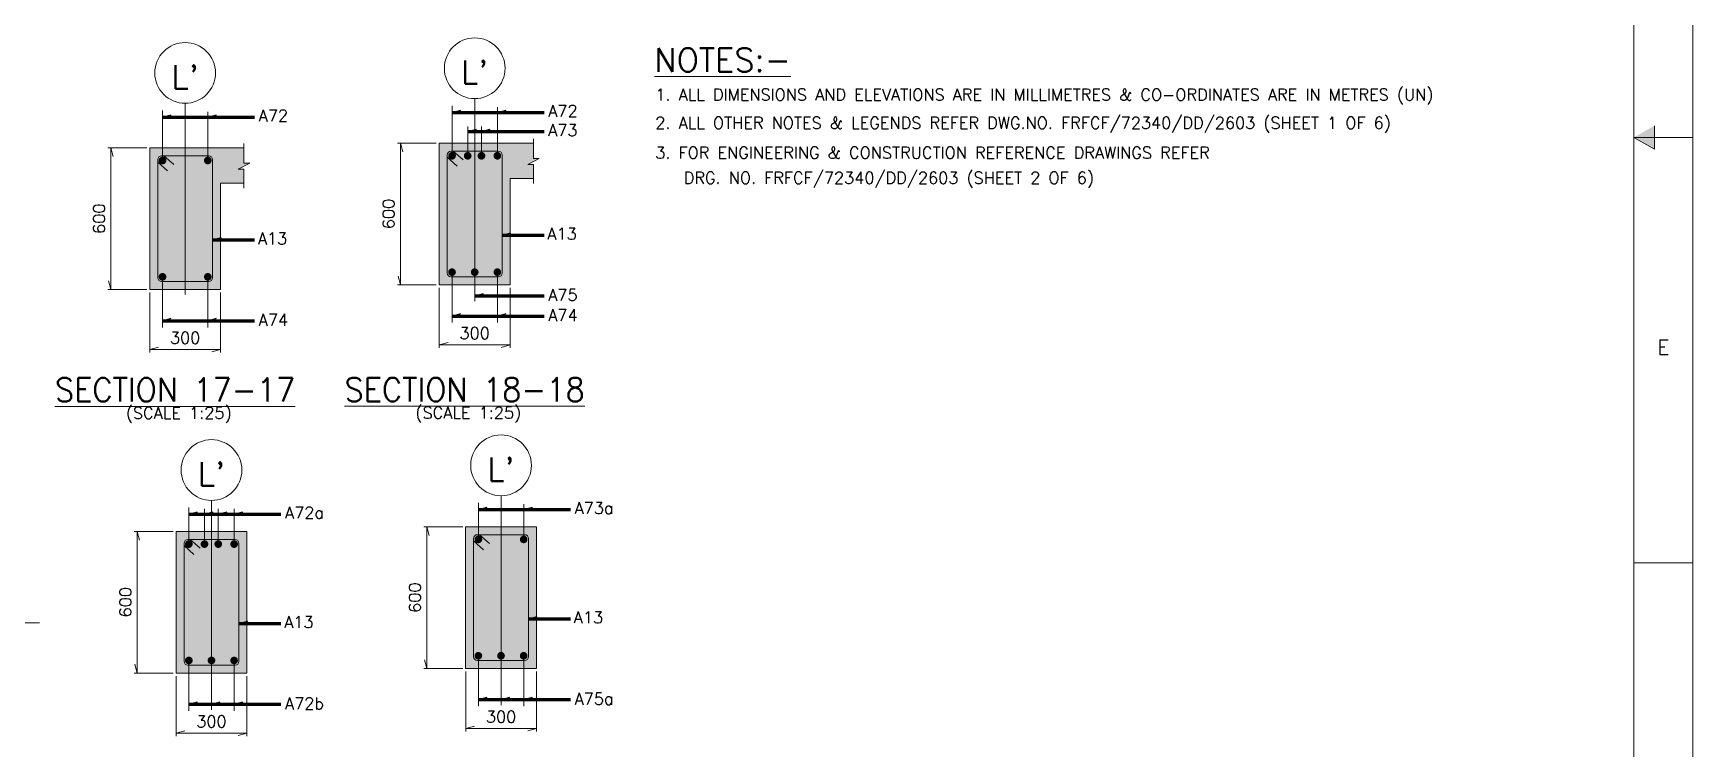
# Model space of a CAD drawing. Extents: x 875770 to 917820, y -160285 to -130585.
# Drawn here: x 903760 to 917820, y -150610 to -144552 of the extents above; entities that cross this region are included whole.
import ezdxf
from ezdxf.enums import TextEntityAlignment as Align
from ezdxf.lldxf.tags import DXFTag

# ---------------------------------------------------------------- set-up
doc = ezdxf.new("R2010")
doc.units = 0
doc.header["$LTSCALE"] = 450
doc.header["$MEASUREMENT"] = 0
doc.header["$PDMODE"] = 34
doc.header["$PDSIZE"] = 75
doc.linetypes.add('0', pattern=[0])
doc.linetypes.add('CENTER2', pattern=[1.125, 0.75, -0.125, 0.125, -0.125])
for name, color, linetype, lineweight in [('CIVIL', 3, 'Continuous', 0), ('CIVIL-GRID_NO_', 6, 'Continuous', 0), ('CIVILSHADE', 25, 'Continuous', 0), ('CVTXT', 3, 'Continuous', 0), ('DIM', 2, 'Continuous', 0), ('GRID', 8, 'CENTER2', 0), ('MULLION', 4, 'Continuous', 0), ('REINFORCEMENT', 6, 'Continuous', 0), ('TEMPLATE', 7, 'Continuous', 0), ('TEXT', 3, 'Continuous', 0)]:
    doc.layers.add(name, color=color, linetype=linetype, lineweight=lineweight)
doc.styles.add('ROMANS', font='romans.shx', dxfattribs={"height": 150})
doc.styles.add('ROMANS_0', font='romans.shx')
doc.styles.get("Standard").update_dxf_attribs({"font": 'romans.shx'})
tags = doc.linetypes.add('ACAD_ISO10W100', pattern=[18.5, 12, -3, 0.5, -3]).pattern_tags.tags
tags[10:11] = [DXFTag(74, 4), DXFTag(75, 0), DXFTag(340, '0'), DXFTag(46, 1.0), DXFTag(50, 0.0), DXFTag(44, 0.0), DXFTag(45, 0.0)]
tags[8:9] = [DXFTag(74, 4), DXFTag(75, 0), DXFTag(340, '0'), DXFTag(46, 1.0), DXFTag(50, 0.0), DXFTag(44, 0.0), DXFTag(45, 0.0)]
tags[6:7] = [DXFTag(74, 4), DXFTag(75, 0), DXFTag(340, '0'), DXFTag(46, 1.0), DXFTag(50, 0.0), DXFTag(44, 0.0), DXFTag(45, 0.0)]
tags[4:5] = [DXFTag(74, 4), DXFTag(75, 0), DXFTag(340, '0'), DXFTag(46, 1.0), DXFTag(50, 0.0), DXFTag(44, 0.0), DXFTag(45, 0.0)]
doc.dimstyles.new('CIVIL', dxfattribs={"dimtxt": 100, "dimasz": 0.31, "dimexe": 25, "dimexo": 25, "dimgap": 50, "dimtad": 1, "dimdec": 0, "dimlfac": 0.5, "dimzin": 0, "dimdsep": 46, "dimtxsty": 'ROMANS_0', "dimblk": 'TICK', "dimcen": 0.06, "dimclrd": 2, "dimclre": 2, "dimclrt": 3, "dimadec": 0, "dimazin": 0, "dimtfac": 1, "dimtdec": 0, "dimtofl": 0, "dimtmove": 0, "dimatfit": 3, "dimldrblk": 'TICK', "dimfxl": 1, "dimtolj": 1, "dimtzin": 0, "dimlwd": -1, "dimlwe": -1, "dimarcsym": 0})

# ---------------------------------------------------------------- blocks, each defined once
blk = doc.blocks.new('*U82')
at = {"layer": 'TEMPLATE'}
blk.add_hatch(color=25, dxfattribs=at).paths.add_polyline_path([(31050, -150), (30788, 0), (31050, 150)])
at = {"layer": 'TEMPLATE', "color": 2, "linetype": '0'}
for p, q in [((31538, -22275), (31538, 22275)), ((30788, -5400), (31538, -5400))]:
    blk.add_line(p, q, dxfattribs=at)
at = {"layer": 'TEMPLATE', "color": 6, "linetype": '0'}
blk.add_line((30788, -21525), (30788, 21525), dxfattribs=at)
at = {"layer": 'TEMPLATE', "color": 25}
for p, q in [((30788, 0), (31538, 0)), ((31050, -150), (30788, 0)), ((31050, -150), (31050, 150)), ((31050, 0), (31538, 0))]:
    blk.add_line(p, q, dxfattribs=at)
at = {"layer": 'TEMPLATE', "color": 4, "linetype": '0', "style": 'ROMANS'}
blk.add_text('E', height=188, dxfattribs=at).set_placement((31162, -2662), align=Align.MIDDLE_CENTER)
blk = doc.blocks.new('TICK')
at = {"color": 2, "ltscale": 0.4}
blk.add_line((-150, 0), (-429, 0), dxfattribs=at)
at = {"color": 3, "linetype": 'ByBlock'}
for p, q in [((0, 0), (-241, -65)), ((-150, 0), (0, 0))]:
    blk.add_line(p, q, dxfattribs=at)
blk = doc.blocks.new('*D207')
at = {"layer": 'DEFPOINTS', "color": 0, "linetype": 'ByBlock', "transparency": 16777216}
for p in [(907200, -146682), (907800, -146682), (907800, -147191)]:
    blk.add_point(p, dxfattribs=at)
at = {"layer": 'DIM', "color": 2, "linetype": 'ByBlock', "transparency": 16777216}
for p, q in [((907200, -146707), (907200, -147216)), ((907800, -146707), (907800, -147216))]:
    blk.add_line(p, q, dxfattribs=at)
at = {"layer": 'DIM', "color": 0, "linetype": 'ByBlock', "transparency": 16777216}
blk.add_line((907201, -147191), (907800, -147191), dxfattribs=at)
at = {"layer": 'DIM', "color": 0, "linetype": 'ByBlock', "transparency": 16777216, "xscale": 0.309999999999969, "yscale": 0.309999999999969, "zscale": 0.309999999999969, "rotation": 180}
blk.add_blockref('TICK', (907200, -147191), dxfattribs=at)
at = {"layer": 'DIM', "color": 0, "linetype": 'ByBlock', "transparency": 16777216, "xscale": 0.309999999999969, "yscale": 0.309999999999969, "zscale": 0.309999999999969}
blk.add_blockref('TICK', (907800, -147191), dxfattribs=at)
at = {"layer": 'DIM', "color": 3, "linetype": 'ByBlock', "transparency": 16777216, "insert": (907500, -147091), "char_height": 100, "attachment_point": 5, "style": 'ROMANS_0'}
blk.add_mtext('\\A1;300', dxfattribs=at)
blk = doc.blocks.new('*D354')
at = {"layer": 'DEFPOINTS', "color": 0, "linetype": 'ByBlock', "transparency": 16777216}
for p in [(906871, -145482), (907200, -145482), (907200, -146682)]:
    blk.add_point(p, dxfattribs=at)
at = {"layer": 'DIM', "color": 2, "linetype": 'ByBlock', "transparency": 16777216}
for p, q in [((907175, -145482), (906846, -145482)), ((907175, -146682), (906846, -146682))]:
    blk.add_line(p, q, dxfattribs=at)
at = {"layer": 'DIM', "color": 0, "linetype": 'ByBlock', "transparency": 16777216}
blk.add_line((906871, -146682), (906871, -145482), dxfattribs=at)
at = {"layer": 'DIM', "color": 0, "linetype": 'ByBlock', "transparency": 16777216, "xscale": 0.309999999999969, "yscale": 0.309999999999969, "zscale": 0.309999999999969}
for p, rotation in [((906871, -145482), 90), ((906871, -146682), 270)]:
    blk.add_blockref('TICK', p, dxfattribs=dict(at, rotation=rotation))
at = {"layer": 'DIM', "color": 3, "linetype": 'ByBlock', "transparency": 16777216, "insert": (906771, -146082), "char_height": 100, "attachment_point": 5, "rotation": 90, "style": 'ROMANS_0'}
blk.add_mtext('\\A1;600', dxfattribs=at)
blk = doc.blocks.new('*D208')
at = {"layer": 'DEFPOINTS', "color": 0, "linetype": 'ByBlock', "transparency": 16777216}
for p in [(904747, -146722), (905347, -146722), (905347, -147230)]:
    blk.add_point(p, dxfattribs=at)
at = {"layer": 'DIM', "color": 2, "linetype": 'ByBlock', "transparency": 16777216}
for p, q in [((904747, -146747), (904747, -147255)), ((905347, -146747), (905347, -147255))]:
    blk.add_line(p, q, dxfattribs=at)
at = {"layer": 'DIM', "color": 0, "linetype": 'ByBlock', "transparency": 16777216}
blk.add_line((904748, -147230), (905347, -147230), dxfattribs=at)
at = {"layer": 'DIM', "color": 0, "linetype": 'ByBlock', "transparency": 16777216, "xscale": 0.309999999999969, "yscale": 0.309999999999969, "zscale": 0.309999999999969, "rotation": 180}
blk.add_blockref('TICK', (904747, -147230), dxfattribs=at)
at = {"layer": 'DIM', "color": 0, "linetype": 'ByBlock', "transparency": 16777216, "xscale": 0.309999999999969, "yscale": 0.309999999999969, "zscale": 0.309999999999969}
blk.add_blockref('TICK', (905347, -147230), dxfattribs=at)
at = {"layer": 'DIM', "color": 3, "linetype": 'ByBlock', "transparency": 16777216, "insert": (905047, -147130), "char_height": 100, "attachment_point": 5, "style": 'ROMANS_0'}
blk.add_mtext('\\A1;300', dxfattribs=at)
blk = doc.blocks.new('*D355')
at = {"layer": 'DEFPOINTS', "color": 0, "linetype": 'ByBlock', "transparency": 16777216}
for p in [(904418, -145522), (904747, -145522), (904747, -146722)]:
    blk.add_point(p, dxfattribs=at)
at = {"layer": 'DIM', "color": 2, "linetype": 'ByBlock', "transparency": 16777216}
for p, q in [((904722, -145522), (904393, -145522)), ((904722, -146722), (904393, -146722))]:
    blk.add_line(p, q, dxfattribs=at)
at = {"layer": 'DIM', "color": 0, "linetype": 'ByBlock', "transparency": 16777216}
blk.add_line((904418, -146721), (904418, -145522), dxfattribs=at)
at = {"layer": 'DIM', "color": 0, "linetype": 'ByBlock', "transparency": 16777216, "xscale": 0.309999999999969, "yscale": 0.309999999999969, "zscale": 0.309999999999969}
for p, rotation in [((904418, -145522), 90), ((904418, -146722), 270)]:
    blk.add_blockref('TICK', p, dxfattribs=dict(at, rotation=rotation))
at = {"layer": 'DIM', "color": 3, "linetype": 'ByBlock', "transparency": 16777216, "insert": (904318, -146122), "char_height": 100, "attachment_point": 5, "rotation": 90, "style": 'ROMANS_0'}
blk.add_mtext('\\A1;600', dxfattribs=at)
blk = doc.blocks.new('*D345')
at = {"layer": 'DEFPOINTS', "color": 0, "linetype": 'ByBlock', "transparency": 16777216}
for p in [(907424, -149930), (908024, -149930), (908024, -150438)]:
    blk.add_point(p, dxfattribs=at)
at = {"layer": 'DIM', "color": 2, "linetype": 'ByBlock', "transparency": 16777216}
for p, q in [((907424, -149955), (907424, -150463)), ((908024, -149955), (908024, -150463))]:
    blk.add_line(p, q, dxfattribs=at)
at = {"layer": 'DIM', "color": 0, "linetype": 'ByBlock', "transparency": 16777216}
blk.add_line((907424, -150438), (908023, -150438), dxfattribs=at)
at = {"layer": 'DIM', "color": 0, "linetype": 'ByBlock', "transparency": 16777216, "xscale": 0.309999999999969, "yscale": 0.309999999999969, "zscale": 0.309999999999969, "rotation": 180}
blk.add_blockref('TICK', (907424, -150438), dxfattribs=at)
at = {"layer": 'DIM', "color": 0, "linetype": 'ByBlock', "transparency": 16777216, "xscale": 0.309999999999969, "yscale": 0.309999999999969, "zscale": 0.309999999999969}
blk.add_blockref('TICK', (908024, -150438), dxfattribs=at)
at = {"layer": 'DIM', "color": 3, "linetype": 'ByBlock', "transparency": 16777216, "insert": (907724, -150338), "char_height": 100, "attachment_point": 5, "style": 'ROMANS_0'}
blk.add_mtext('\\A1;300', dxfattribs=at)
blk = doc.blocks.new('*D357')
at = {"layer": 'DEFPOINTS', "color": 0, "linetype": 'ByBlock', "transparency": 16777216}
for p in [(907094, -148730), (907424, -148730), (907424, -149930)]:
    blk.add_point(p, dxfattribs=at)
at = {"layer": 'DIM', "color": 2, "linetype": 'ByBlock', "transparency": 16777216}
for p, q in [((907399, -148730), (907069, -148730)), ((907399, -149930), (907069, -149930))]:
    blk.add_line(p, q, dxfattribs=at)
at = {"layer": 'DIM', "color": 0, "linetype": 'ByBlock', "transparency": 16777216}
blk.add_line((907094, -149929), (907094, -148730), dxfattribs=at)
at = {"layer": 'DIM', "color": 0, "linetype": 'ByBlock', "transparency": 16777216, "xscale": 0.309999999999969, "yscale": 0.309999999999969, "zscale": 0.309999999999969}
for p, rotation in [((907094, -148730), 90), ((907094, -149930), 270)]:
    blk.add_blockref('TICK', p, dxfattribs=dict(at, rotation=rotation))
at = {"layer": 'DIM', "color": 3, "linetype": 'ByBlock', "transparency": 16777216, "insert": (906994, -149330), "char_height": 100, "attachment_point": 5, "rotation": 90, "style": 'ROMANS_0'}
blk.add_mtext('\\A1;600', dxfattribs=at)
blk = doc.blocks.new('*D346')
at = {"layer": 'DEFPOINTS', "color": 0, "linetype": 'ByBlock', "transparency": 16777216}
for p in [(904970, -149969), (905570, -149969), (905570, -150478)]:
    blk.add_point(p, dxfattribs=at)
at = {"layer": 'DIM', "color": 2, "linetype": 'ByBlock', "transparency": 16777216}
for p, q in [((904970, -149994), (904970, -150503)), ((905570, -149994), (905570, -150503))]:
    blk.add_line(p, q, dxfattribs=at)
at = {"layer": 'DIM', "color": 0, "linetype": 'ByBlock', "transparency": 16777216}
blk.add_line((904971, -150478), (905570, -150478), dxfattribs=at)
at = {"layer": 'DIM', "color": 0, "linetype": 'ByBlock', "transparency": 16777216, "xscale": 0.309999999999969, "yscale": 0.309999999999969, "zscale": 0.309999999999969, "rotation": 180}
blk.add_blockref('TICK', (904970, -150478), dxfattribs=at)
at = {"layer": 'DIM', "color": 0, "linetype": 'ByBlock', "transparency": 16777216, "xscale": 0.309999999999969, "yscale": 0.309999999999969, "zscale": 0.309999999999969}
blk.add_blockref('TICK', (905570, -150478), dxfattribs=at)
at = {"layer": 'DIM', "color": 3, "linetype": 'ByBlock', "transparency": 16777216, "insert": (905270, -150378), "char_height": 100, "attachment_point": 5, "style": 'ROMANS_0'}
blk.add_mtext('\\A1;300', dxfattribs=at)
blk = doc.blocks.new('*D356')
at = {"layer": 'DEFPOINTS', "color": 0, "linetype": 'ByBlock', "transparency": 16777216}
for p in [(904641, -148769), (904970, -148769), (904970, -149969)]:
    blk.add_point(p, dxfattribs=at)
at = {"layer": 'DIM', "color": 2, "linetype": 'ByBlock', "transparency": 16777216}
for p, q in [((904945, -148769), (904616, -148769)), ((904945, -149969), (904616, -149969))]:
    blk.add_line(p, q, dxfattribs=at)
at = {"layer": 'DIM', "color": 0, "linetype": 'ByBlock', "transparency": 16777216}
blk.add_line((904641, -149969), (904641, -148770), dxfattribs=at)
at = {"layer": 'DIM', "color": 0, "linetype": 'ByBlock', "transparency": 16777216, "xscale": 0.309999999999969, "yscale": 0.309999999999969, "zscale": 0.309999999999969}
for p, rotation in [((904641, -148769), 90), ((904641, -149969), 270)]:
    blk.add_blockref('TICK', p, dxfattribs=dict(at, rotation=rotation))
at = {"layer": 'DIM', "color": 3, "linetype": 'ByBlock', "transparency": 16777216, "insert": (904541, -149369), "char_height": 100, "attachment_point": 5, "rotation": 90, "style": 'ROMANS_0'}
blk.add_mtext('\\A1;600', dxfattribs=at)

msp = doc.modelspace()

# ---------------------------------------------------------------- hatches: boundary and pattern name
at = {"layer": 'CIVILSHADE', "ltscale": 0.2}
for points in [[(907200.4, -146681.99), (907200.4, -145481.99), (907998.8, -145481.99), (907998.8, -145611.94), (908047.45, -145611.94), (907950.15, -145662.23), (907998.8, -145662.23), (907998.8, -145781.99), (907800.4, -145781.99), (907800.4, -146681.99)], [(904747.37, -146721.64), (904747.37, -145521.64), (905545.77, -145521.64), (905545.77, -145651.58), (905594.42, -145651.58), (905497.11, -145701.87), (905545.77, -145701.87), (905545.77, -145821.64), (905347.37, -145821.64), (905347.37, -146721.64)], [(907423.51, -149929.61), (907423.51, -148729.61), (908023.51, -148729.61), (908023.51, -148859.55), (908023.51, -148909.84), (908023.51, -149029.61), (908023.51, -149929.61)], [(904970.48, -149969.25), (904970.48, -148769.25), (905570.48, -148769.25), (905570.48, -148899.2), (905570.48, -148949.49), (905570.48, -149069.25), (905570.48, -149969.25)]]:
    msp.add_hatch(color=25, dxfattribs=at).paths.add_polyline_path(points)

# ---------------------------------------------------------------- linework, layer by layer
at = {"layer": 'CIVIL', "color": 3, "linetype": 'ByBlock'}
for p, q in [((907200.4, -145481.99), (907800.4, -145481.99)), ((907200.4, -145481.99), (907998.8, -145481.99)), ((907200.4, -145481.99), (907998.8, -145481.99)), ((904747.37, -145521.64), (905347.37, -145521.64)), ((904747.37, -145521.64), (905545.77, -145521.64)), ((904747.37, -145521.64), (905545.77, -145521.64)), ((907800.4, -145781.99), (907998.8, -145781.99)), ((905347.37, -145821.64), (905545.77, -145821.64)), ((907423.51, -148729.61), (908023.51, -148729.61)), ((907423.51, -148729.61), (908023.51, -148729.61)), ((904970.48, -148769.25), (905570.48, -148769.25)), ((904970.48, -148769.25), (905570.48, -148769.25))]:
    msp.add_line(p, q, dxfattribs=at)
at = {"layer": 'CIVIL', "color": 2, "ltscale": 0.25, "flags": 128}
for points in [[(905545.77, -145862.99), (905545.77, -145701.87), (905497.11, -145701.87), (905594.42, -145651.58), (905545.77, -145651.58), (905545.77, -145484.76)], [(907998.8, -145823.35), (907998.8, -145662.23), (907950.15, -145662.23), (908047.45, -145611.94), (907998.8, -145611.94), (907998.8, -145445.11)]]:
    msp.add_lwpolyline(points, dxfattribs=at)
at = {"layer": 'CIVIL', "color": 3, "linetype": 'ByBlock', "flags": 128}
for points in [[(907200.4, -145481.99), (907200.4, -146681.99), (907800.4, -146681.99), (907800.4, -145781.99)], [(907200.4, -145481.99), (907200.4, -145481.99)], [(904747.37, -145521.64), (904747.37, -146721.64), (905347.37, -146721.64), (905347.37, -145821.64)], [(904747.37, -145521.64), (904747.37, -145521.64)], [(907423.51, -148729.61), (907423.51, -149929.61), (908023.51, -149929.61), (908023.51, -148729.61)], [(907423.51, -148729.61), (907423.51, -148729.61)], [(904970.48, -148769.25), (904970.48, -149969.25), (905570.48, -149969.25), (905570.48, -148769.25)], [(904970.48, -148769.25), (904970.48, -148769.25)]]:
    msp.add_lwpolyline(points, dxfattribs=at)
at = {"layer": 'CIVIL', "color": 2, "ltscale": 0.333333, "flags": 128}
msp.add_lwpolyline([(903812.91, -149544.07), (903364.99, -149544.07), (903364.99, -149620.13), (903297.94, -149490.38), (903297.94, -149544.07), (902771.3, -149544.07)], dxfattribs=at)
at = {"layer": 'CIVIL-GRID_NO_', "color": 6, "ltscale": 0.714288}
for centre in [(905047.37, -144887.91), (907500.4, -144848.26), (905270.48, -148249.59), (907723.51, -148209.95)]:
    msp.add_circle(centre, 257.14, dxfattribs=at)
at = {"layer": 'DIM', "ltscale": 0.5}
for p, q in [((904855.5, -145629.09), (904855.5, -145205.22)), ((905239.23, -145629.09), (905239.23, -145216.96)), ((907308.54, -145589.44), (907308.54, -145165.58)), ((907692.27, -145589.44), (907692.27, -145177.31)), ((907441.23, -145589.44), (907441.23, -145340.12)), ((907557.9, -145589.44), (907557.9, -145340.12)), ((904855.5, -146614.18), (904855.5, -147041.77)), ((905239.23, -146614.18), (905239.23, -147041.77)), ((907308.54, -146574.54), (907308.54, -147002.13)), ((907500.4, -146574.54), (907500.4, -146820.54)), ((907692.27, -146574.54), (907692.27, -147002.13)), ((905078.61, -148876.71), (905078.61, -148566.91)), ((905211.3, -148876.71), (905211.3, -148578.65)), ((905327.97, -148876.71), (905327.97, -148578.65)), ((905462.34, -148876.71), (905462.34, -148578.65)), ((907531.64, -148837.06), (907531.64, -148527.27)), ((907915.37, -148837.06), (907915.37, -148539)), ((905078.61, -149861.8), (905078.61, -150289.39)), ((905270.48, -149861.8), (905270.48, -150279.09)), ((905462.34, -149861.8), (905462.34, -150289.39)), ((907531.64, -149822.15), (907531.64, -150249.74)), ((907723.51, -149822.15), (907723.51, -150239.45)), ((907915.37, -149822.15), (907915.37, -150249.74))]:
    msp.add_line(p, q, dxfattribs=at)
at = {"layer": 'GRID', "color": 8, "linetype": 'ACAD_ISO10W100', "ltscale": 0.05}
for p, q in [((905047.37, -145145.05), (905047.37, -146764.42)), ((907500.4, -145105.4), (907500.4, -146724.77)), ((907723.51, -148467.09), (907723.51, -150143.68)), ((905270.48, -148506.74), (905270.48, -150012.03))]:
    msp.add_line(p, q, dxfattribs=at)
at = {"layer": 'REINFORCEMENT', "ltscale": 0.125}
for p, q in [((904814.87, -145642.03), (904899.17, -145716.14)), ((904866.11, -145589.14), (904950.85, -145663.64)), ((907267.9, -145602.39), (907352.2, -145676.5)), ((907319.14, -145549.49), (907403.89, -145623.99)), ((905037.98, -148889.65), (905122.28, -148963.76)), ((905089.21, -148836.75), (905173.96, -148911.25)), ((907491.01, -148850), (907575.31, -148924.11)), ((907542.25, -148797.11), (907626.99, -148871.6))]:
    msp.add_line(p, q, dxfattribs=at)
at = {"layer": 'REINFORCEMENT', "linetype": 'ByBlock', "flags": 128}
for points in [[(904847.37, -146654.14), (905247.37, -146654.14, 0.41421356), (905279.87, -146621.64), (905279.87, -145621.64, 0.41421356), (905247.37, -145589.14), (904847.37, -145589.14, 0.41421356), (904814.87, -145621.64), (904814.87, -146621.64, 0.41421356), (904847.37, -146654.14)], [(907300.4, -146614.49), (907700.4, -146614.49, 0.41421356), (907732.9, -146581.99), (907732.9, -145581.99, 0.41421356), (907700.4, -145549.49), (907300.4, -145549.49, 0.41421356), (907267.9, -145581.99), (907267.9, -146581.99, 0.41421356), (907300.4, -146614.49)], [(905070.48, -149901.75), (905470.48, -149901.75, 0.41421356), (905502.98, -149869.25), (905502.98, -148869.25, 0.41421356), (905470.48, -148836.75), (905070.48, -148836.75, 0.41421356), (905037.98, -148869.25), (905037.98, -149869.25, 0.41421356), (905070.48, -149901.75)], [(907523.51, -149862.11), (907923.51, -149862.11, 0.41421356), (907956.01, -149829.61), (907956.01, -148829.61, 0.41421356), (907923.51, -148797.11), (907523.51, -148797.11, 0.41421356), (907491.01, -148829.61), (907491.01, -149829.61, 0.41421356), (907523.51, -149862.11)]]:
    msp.add_lwpolyline(points, format="xyb", close=True, dxfattribs=at)
at = {"layer": 'REINFORCEMENT', "ltscale": 0.1125, "flags": 128}
for points in [[(904839.31, -145629.09, 32.39, 32.39, 1), (904871.7, -145629.09, 32.39, 32.39, 1), (904839.31, -145629.09, 0, 0, 0)], [(905255.43, -145629.09, 32.39, 32.39, -1), (905223.04, -145629.09, 32.39, 32.39, -1), (905255.43, -145629.09, 0, 0, 0)], [(907292.34, -145589.44, 32.39, 32.39, 1), (907324.73, -145589.44, 32.39, 32.39, 1), (907292.34, -145589.44, 0, 0, 0)], [(907574.1, -145589.44, 32.39, 32.39, -1), (907541.7, -145589.44, 32.39, 32.39, -1), (907574.1, -145589.44, 0, 0, 0)], [(907708.46, -145589.44, 32.39, 32.39, -1), (907676.07, -145589.44, 32.39, 32.39, -1), (907708.46, -145589.44, 0, 0, 0)], [(904839.31, -146614.18, 32.39, 32.39, -1), (904871.7, -146614.18, 32.39, 32.39, -1), (904839.31, -146614.18, 0, 0, 0)], [(905255.43, -146614.18, 32.39, 32.39, 1), (905223.04, -146614.18, 32.39, 32.39, 1), (905255.43, -146614.18, 0, 0, 0)], [(907292.34, -146574.54, 32.39, 32.39, -1), (907324.73, -146574.54, 32.39, 32.39, -1), (907292.34, -146574.54, 0, 0, 0)], [(907516.6, -146574.54, 32.39, 32.39, 1), (907484.21, -146574.54, 32.39, 32.39, 1), (907516.6, -146574.54, 0, 0, 0)], [(907708.46, -146574.54, 32.39, 32.39, 1), (907676.07, -146574.54, 32.39, 32.39, 1), (907708.46, -146574.54, 0, 0, 0)], [(905227.5, -148876.71, 32.39, 32.39, -1), (905195.1, -148876.71, 32.39, 32.39, -1), (905227.5, -148876.71, 0, 0, 0)], [(905344.17, -148876.71, 32.39, 32.39, -1), (905311.78, -148876.71, 32.39, 32.39, -1), (905344.17, -148876.71, 0, 0, 0)], [(905286.67, -149861.8, 32.39, 32.39, 1), (905254.28, -149861.8, 32.39, 32.39, 1), (905286.67, -149861.8, 0, 0, 0)], [(907739.7, -149822.15, 32.39, 32.39, 1), (907707.31, -149822.15, 32.39, 32.39, 1), (907739.7, -149822.15, 0, 0, 0)]]:
    msp.add_lwpolyline(points, format="xyseb", dxfattribs=at)
at = {"layer": 'REINFORCEMENT', "ltscale": 0.1125, "const_width": 32.39, "flags": 128}
for points in [[(907457.42, -145589.44, -1), (907425.03, -145589.44, -1), (907457.42, -145589.44)], [(905062.41, -148876.71, 1), (905094.81, -148876.71, 1), (905062.41, -148876.71)], [(905478.54, -148876.71, -1), (905446.14, -148876.71, -1), (905478.54, -148876.71)], [(907515.45, -148837.06, 1), (907547.84, -148837.06, 1), (907515.45, -148837.06)], [(907931.57, -148837.06, -1), (907899.18, -148837.06, -1), (907931.57, -148837.06)], [(905062.41, -149861.8, -1), (905094.81, -149861.8, -1), (905062.41, -149861.8)], [(905478.54, -149861.8, 1), (905446.14, -149861.8, 1), (905478.54, -149861.8)], [(907515.45, -149822.15, -1), (907547.84, -149822.15, -1), (907515.45, -149822.15)], [(907931.57, -149822.15, 1), (907899.18, -149822.15, 1), (907931.57, -149822.15)]]:
    msp.add_lwpolyline(points, format="xyb", dxfattribs=at)

# ---------------------------------------------------------------- block references
at = {"layer": 'DIM', "ltscale": 0.666667, "xscale": 0.6666666666666, "yscale": 0.6666666666666, "zscale": 0.6666666666666}
msp.add_blockref('*U82', (896795.06, -145434.56, 25), dxfattribs=at)

# ---------------------------------------------------------------- texts
at = {"layer": 'CIVIL', "linetype": 'Continuous', "style": 'ROMANS'}
for s, p in [('1. ALL DIMENSIONS AND ELEVATIONS ARE IN MILLIMETRES & CO-ORDINATES ARE IN METRES (UN)', (909030.42, -145121.34)), ('2. ALL OTHER NOTES & LEGENDS REFER DWG.NO. FRFCF/72340/DD/2603 (SHEET 1 OF 6)', (909030.42, -145360.9)), ('3. FOR ENGINEERING & CONSTRUCTION REFERENCE DRAWINGS REFER ', (909030.42, -145612.96)), ('DRG. NO. FRFCF/72340/DD/2603 (SHEET 2 OF 6)', (909271.31, -145826.43))]:
    msp.add_text(s, height=100, dxfattribs=at).set_placement(p)
at = {"layer": 'CIVIL-GRID_NO_', "color": 6, "char_height": 200, "attachment_point": 5, "line_spacing_factor": 0.6}
for insert in [(907500.4, -144881.59), (905047.37, -144921.24), (905270.48, -148282.93), (907723.51, -148243.28)]:
    msp.add_mtext("L'", dxfattribs=dict(at, insert=insert))
at = {"layer": 'CVTXT', "color": 6, "insert": (909022.86, -144877.61), "char_height": 200, "attachment_point": 7, "line_spacing_factor": 0.6, "style": 'ROMANS'}
msp.add_mtext('\\LNOTES:-', dxfattribs=at)
at = {"layer": 'MULLION', "color": 3}
for s, p in [('A72', (905670.62, -145299.65)), ('A72', (908123.65, -145260)), ('A73', (908122.65, -145422.81)), ('A13', (908116.24, -146299.38)), ('A13', (905663.21, -146339.03)), ('A75', (908123.65, -146817.19)), ('A74', (908123.65, -146988.49)), ('A74', (905670.62, -147028.14)), ('A72a', (905893.72, -148661.34)), ('A73a', (908346.76, -148621.69)), ('A13', (908339.35, -149547)), ('A13', (905886.31, -149586.64)), ('A75a', (908346.76, -150236.1)), ('A72b', (905893.72, -150275.75))]:
    msp.add_text(s, height=100, dxfattribs=at).set_placement(p)
at = {"layer": 'MULLION', "color": 3, "char_height": 100, "attachment_point": 7, "line_spacing_factor": 0.8}
for insert in [(904545.07, -147850.05), (906998.1, -147847.96)]:
    msp.add_mtext('(SCALE 1:25)', dxfattribs=dict(at, insert=insert))
at = {"layer": 'TEXT', "color": 6, "char_height": 199.9995, "attachment_point": 7, "line_spacing_factor": 0.600002, "style": 'ROMANS'}
for s, insert in [('\\H1x;\\W0.950002;\\LSECTION 17-17', (903944.32, -147670.57)), ('\\H1x;\\W0.950002;\\LSECTION 18-18', (906397.36, -147668.48))]:
    msp.add_mtext(s, dxfattribs=dict(at, insert=insert))

# ---------------------------------------------------------------- dimensions: what is measured, and where the dimension line sits
at = {"layer": 'DIM', "linetype": 'ByBlock'}
for base, p1, p2, picture, middle in [((906870.94, -145481.99), (907200.4, -146681.99), (907200.4, -145481.99), '*D354', (906770.94, -146081.99)), ((904417.9, -145521.64), (904747.37, -146721.64), (904747.37, -145521.64), '*D355', (904317.9, -146121.64)), ((907094.04, -148729.61), (907423.51, -149929.61), (907423.51, -148729.61), '*D357', (906994.04, -149329.61)), ((904641.01, -148769.25), (904970.48, -149969.25), (904970.48, -148769.25), '*D356', (904541.01, -149369.25))]:
    dim = msp.add_linear_dim(base=base, p1=p1, p2=p2, angle=90, dimstyle='CIVIL', override={"dimtxt": 100, "dimasz": 0.31, "dimexe": 25, "dimexo": 25, "dimgap": 50, "dimlfac": 0.5, "dimtxsty": 'ROMANS_0', "dimcen": 0.06, "dimclrd": 0, "dimlwe": 65535}, dxfattribs=at)
    dim.commit()
    dim.dimension.update_dxf_attribs({"geometry": picture, "text_midpoint": middle})
for base, p1, p2, picture, middle in [((905347.37, -147230.46), (904747.37, -146721.64), (905347.37, -146721.64), '*D208', (905047.37, -147130.46)), ((907800.4, -147190.82), (907200.4, -146681.99), (907800.4, -146681.99), '*D207', (907500.4, -147090.82)), ((905570.48, -150478.08), (904970.48, -149969.25), (905570.48, -149969.25), '*D346', (905270.48, -150378.08)), ((908023.51, -150438.43), (907423.51, -149929.61), (908023.51, -149929.61), '*D345', (907723.51, -150338.43))]:
    dim = msp.add_linear_dim(base=base, p1=p1, p2=p2, dimstyle='CIVIL', override={"dimtxt": 100, "dimasz": 0.31, "dimexe": 25, "dimexo": 25, "dimgap": 50, "dimlfac": 0.5, "dimtxsty": 'ROMANS_0', "dimcen": 0.06, "dimclrd": 0, "dimlwe": 65535}, dxfattribs=at)
    dim.commit()
    dim.dimension.update_dxf_attribs({"geometry": picture, "text_midpoint": middle})

# ---------------------------------------------------------------- leaders
for points in [[(907308.54, -145221.91), (908088.53, -145221.91)], [(907692.27, -145221.91), (908088.53, -145221.91)], [(904855.5, -145261.55), (905635.49, -145261.55)], [(905239.23, -145261.55), (905635.49, -145261.55)], [(907441.23, -145384.71), (907973.43, -145384.71)], [(907557.9, -145384.71), (908088.53, -145384.71)], [(905279.87, -146301.33), (905635.49, -146301.33)], [(907732.9, -146261.68), (908088.53, -146261.68)], [(907500.4, -146774.5), (908088.53, -146774.5)], [(907308.54, -146945.8), (908088.53, -146945.8)], [(907692.27, -146945.8), (908088.53, -146945.8)], [(904855.5, -146985.44), (905635.49, -146985.44)], [(905239.23, -146985.44), (905635.49, -146985.44)], [(905078.61, -148623.24), (905858.6, -148623.24)], [(905211.3, -148623.24), (905743.51, -148623.24)], [(905327.97, -148623.24), (905858.6, -148623.24)], [(905462.34, -148623.24), (905858.6, -148623.24)], [(907531.64, -148583.6), (908311.63, -148583.6)], [(907915.37, -148583.6), (908311.63, -148583.6)], [(905502.98, -149548.94), (905858.6, -149548.94)], [(907956.01, -149509.3), (908311.63, -149509.3)], [(905078.61, -150233.06), (905858.6, -150233.06)], [(905270.48, -150233.06), (905858.6, -150233.06)], [(905462.34, -150233.06), (905858.6, -150233.06)], [(907531.64, -150193.41), (908311.63, -150193.41)], [(907723.51, -150193.41), (908311.63, -150193.41)], [(907915.37, -150193.41), (908311.63, -150193.41)]]:
    msp.add_leader(points, dimstyle='CIVIL', override={"dimscale": 1, "dimtxt": 100, "dimasz": 0.31, "dimgap": 50, "dimlfac": 0.75, "dimtxsty": 'ROMANS_0', "dimclrd": 0, "dimldrblk": 'TICK', "dimfxl": 100, "dimlwd": 65534, "dimarcsym": 1}, dxfattribs=at)

doc.saveas('drawing.dxf')
